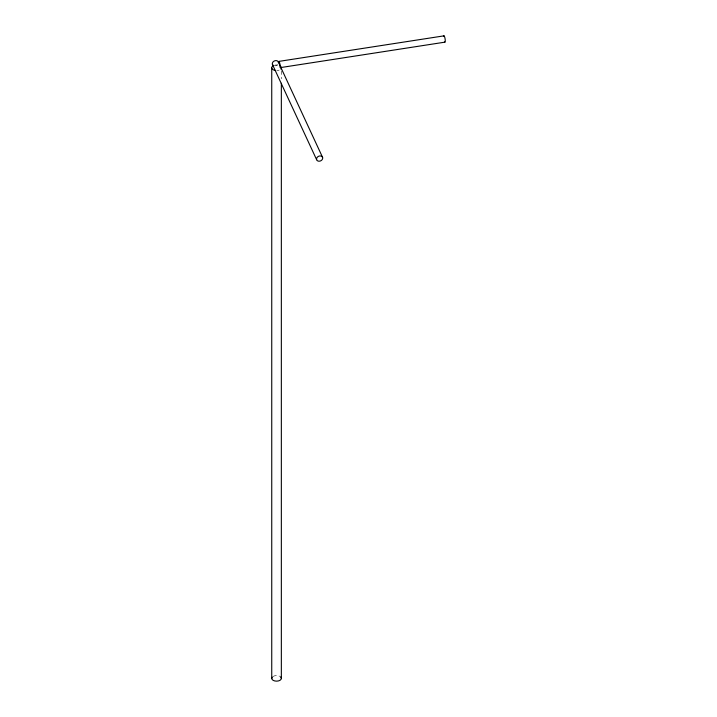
<?xml version="1.0" encoding="UTF-8"?>
<svg xmlns="http://www.w3.org/2000/svg" width="717" height="717" viewBox="0 0 717 717"><rect width="100%" height="100%" fill="white"/><g stroke="black" fill="none" stroke-linecap="round" stroke-linejoin="round"><path stroke-width="0.54" stroke-dasharray="3.58 2.69" d="M276.816 70.526L278.053 70.391A4.804 2.778 0 0 0 279.182 70.078M281.342 70.956L281.342 78.789M275.041 65.122A4.804 2.778 0 0 1 277.524 65.041M272.962 676.525A4.804 2.778 0 0 1 279.747 676.31M277.578 64.754A3.209 2.527 -24.9 0 1 275.391 65.865"/><path stroke-width="1.08" d="M278.895 61.393L444.011 35.85M280.831 67.541L444.836 42.169M278.375 62.101L322.614 157.435A3.209 2.527 -24.9 0 1 318.823 161.226A3.209 2.527 -24.9 0 1 317.443 157.059A3.209 2.527 -24.9 0 1 322.614 157.435M272.397 64.387L316.636 159.712M281.342 83.262L281.342 678.219M271.743 67.918L271.743 678.533M281.109 66.887A4.804 2.778 0 0 1 280.84 69.011M275.561 70.472A4.804 2.778 0 0 1 271.824 68.276A4.804 2.778 0 0 1 273.912 65.435M280.571 676.857A4.804 2.778 0 0 1 276.816 681.15A4.804 2.778 0 0 1 272.254 677.126M273.84 65.749A3.209 2.527 -24.9 0 1 273.84 61.214A3.209 2.527 -24.9 0 1 278.483 62.764A3.209 0.681 81.2 0 1 279.522 62.487A3.209 0.681 81.2 0 1 280.033 67.407M443.706 36.155A3.209 0.681 81.2 0 1 445.087 38.835A3.209 0.681 81.2 0 1 444.639 41.998"/></g></svg>
